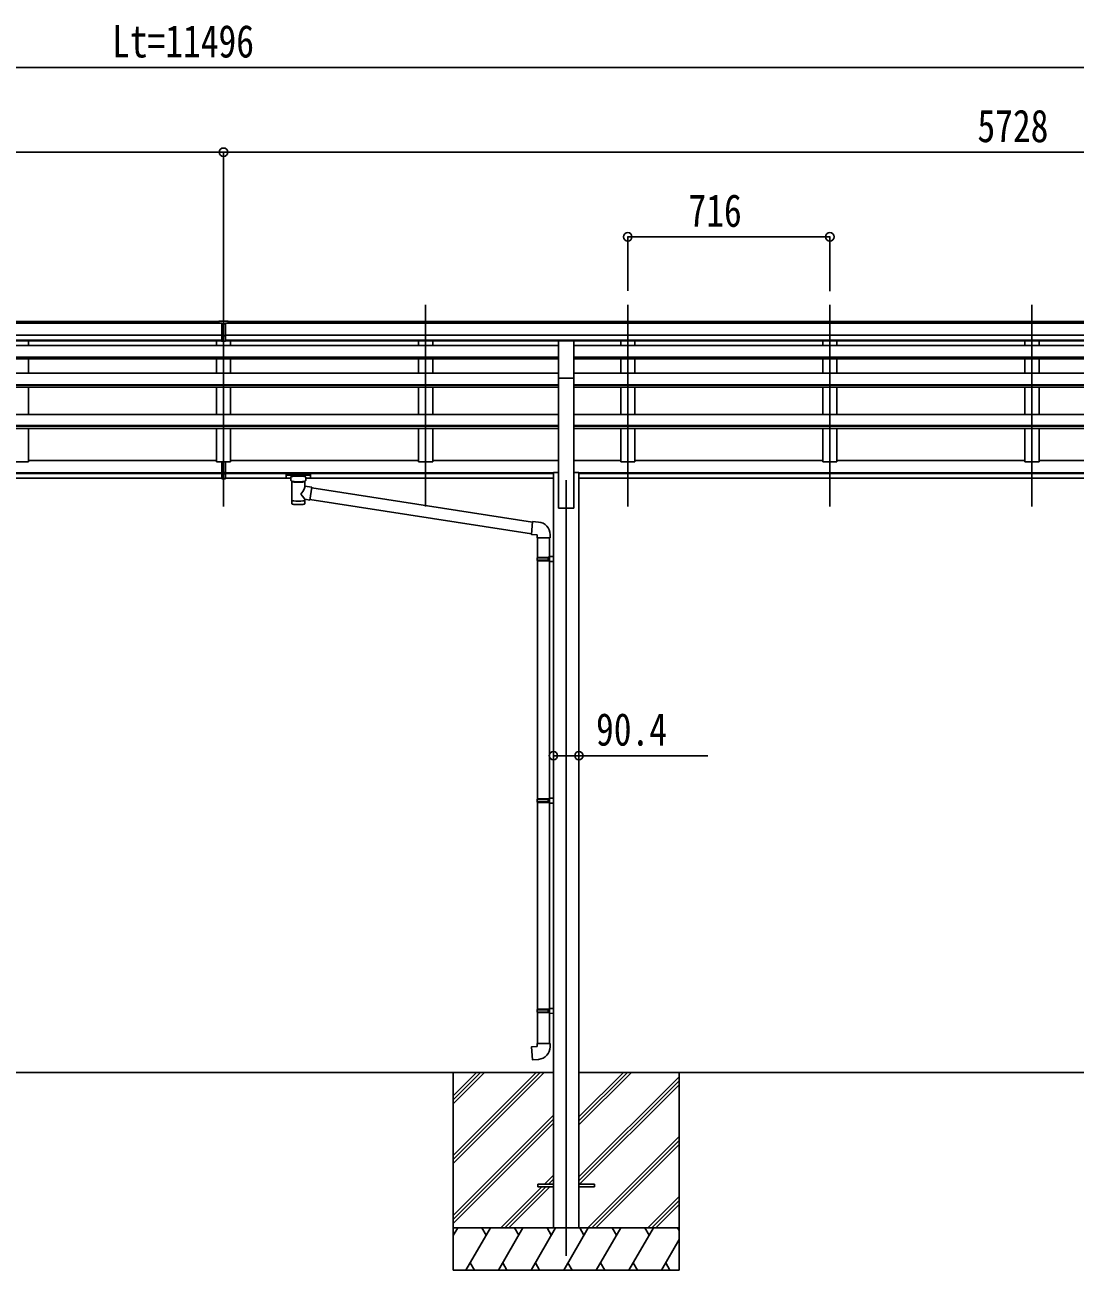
# Model space of a CAD drawing. Units: millimetres, scale not verified. Extents: x -14718 to 14718, y -10395 to 10395.
# Drawn here: x -1257 to 2463, y -6038 to -1624 of the extents above; entities that cross this region are included whole.
import ezdxf
from ezdxf.enums import TextEntityAlignment as Align

# ---------------------------------------------------------------- set-up
doc = ezdxf.new("R2010")
doc.units = ezdxf.units.MM
doc.header["$LTSCALE"] = 40
for name, color, linetype in [('0-3_YKK_12', 2, 'Continuous'), ('0-4_YKK_13', 4, 'Continuous'), ('0-5_YKK_A1', 4, 'Continuous'), ('0-6_YKK_D', 6, 'Continuous')]:
    doc.layers.add(name, color=color, linetype=linetype)
doc.styles.add('ＭＳ ゴシック', font='')
doc.styles.get('ＭＳ ゴシック').set_extended_font_data('MS Gothic')

msp = doc.modelspace()

# ---------------------------------------------------------------- linework, layer by layer
at = {"layer": '0-3_YKK_12'}
for p, q in [((-553.43, -3331.29), (-553.43, -2616.41)), ((162.57, -3331.29), (162.57, -2616.41)), ((878.57, -3331.29), (878.57, -2616.41)), ((1594.57, -3331.29), (1594.57, -2616.41)), ((2310.57, -3331.29), (2310.57, -2616.41)), ((660.57, -3237.5), (660.57, -5987.5))]:
    msp.add_line(p, q, dxfattribs=at)
at = {"layer": '0-4_YKK_13'}
for p, q in [((-569.93, -2682.06), (-569.93, -2674.22)), ((-569.93, -2682.06), (-559.93, -2682.06)), ((-553.43, -2682.88), (-559.93, -2682.48)), ((-559.93, -2684.06), (-546.93, -2684.06)), ((-546.93, -2682.54), (-553.43, -2682.86)), ((-546.93, -2745.69), (-546.93, -2680.41)), ((-559.93, -2725.58), (-553.43, -2725.75)), ((-553.43, -2725.75), (-546.93, -2725.58)), ((-559.93, -2744.63), (-553.43, -2745.02)), ((-553.43, -2745.02), (-546.93, -2744.63)), ((688.07, -2744.27), (633.07, -2744.27)), ((633.07, -2875.97), (633.07, -2744.27)), ((688.07, -2875.97), (688.07, -2744.27)), ((633.07, -2875.97), (688.07, -2875.97)), ((-559.93, -3210.52), (-559.93, -3173.03)), ((-546.93, -3210.52), (-546.93, -3173.03)), ((-559.93, -3210.52), (-546.93, -3210.52)), ((-559.93, -3232.76), (-559.93, -3210.52)), ((-559.93, -3215.92), (-546.93, -3215.92)), ((-546.93, -3232.76), (-546.93, -3210.52)), ((-331.93, -3218.98), (-331.93, -3229.74)), ((-331.93, -3219.17), (-331.93, -3220.71)), ((-329.93, -3218.31), (-246.93, -3218.31)), ((-329.93, -3220.49), (-246.93, -3220.49)), ((-244.93, -3218.98), (-244.93, -3229.74)), ((-559.93, -3231.69), (-553.43, -3232.09)), ((-553.43, -3232.09), (-546.93, -3231.69)), ((-329.93, -3230.4), (-315.43, -3230.4)), ((-315.43, -3237.21), (-315.43, -3226.93)), ((-311.33, -3241.71), (-311.35, -3322)), ((-265.53, -3259.28), (-265.53, -3241.7)), ((-240.31, -3263.19), (-265.53, -3259.28)), ((-261.43, -3237.21), (-261.43, -3226.93)), ((-261.43, -3230.4), (-246.93, -3230.4)), ((-240.31, -3263.19), (-247.33, -3308.45)), ((541.28, -3386.51), (-240.62, -3265.21)), ((-265.51, -3322), (-265.53, -3305.37)), ((-265.53, -3305.63), (-247.33, -3308.45)), ((537.61, -3428.44), (-247.06, -3306.71)), ((562.29, -3386.28), (541.45, -3384.46)), ((557.37, -3442.03), (603.37, -3442.03)), ((559.37, -3442.03), (559.37, -3511.56)), ((601.37, -3442.03), (601.37, -3509)), ((603.37, -3442.03), (603.37, -3431.11)), ((557.37, -3513.56), (558.37, -3511.56)), ((557.37, -3513.56), (601.37, -3513.56)), ((557.37, -3513.56), (557.37, -3521.56)), ((557.37, -3521.56), (601.37, -3521.56)), ((557.37, -3521.56), (558.37, -3523.56)), ((558.37, -3511.56), (601.37, -3511.56)), ((558.37, -3523.56), (601.37, -3523.56)), ((559.37, -3523.56), (559.37, -4367.74)), ((596.89, -3513.56), (596.46, -3511.56)), ((599.37, -3509.06), (615.37, -3508.59)), ((599.37, -3511.06), (599.37, -3509.06)), ((599.37, -3511.06), (601.37, -3511.06)), ((599.37, -3526.06), (599.37, -3524.06)), ((599.37, -3526.06), (615.37, -3526.53)), ((601.37, -3526.12), (601.37, -4365.19)), ((615.37, -3508.59), (615.37, -3526.53)), ((557.37, -4369.74), (558.37, -4367.74)), ((558.37, -4367.74), (601.37, -4367.74)), ((596.89, -4369.74), (596.46, -4367.74)), ((599.37, -4365.24), (615.37, -4364.77)), ((599.37, -4367.24), (599.37, -4365.24)), ((599.37, -4367.24), (601.37, -4367.24)), ((615.37, -4364.77), (615.37, -4382.71)), ((557.37, -4369.74), (601.37, -4369.74)), ((557.37, -4369.74), (557.37, -4377.74)), ((557.37, -4377.74), (601.37, -4377.74)), ((557.37, -4377.74), (558.37, -4379.74)), ((558.37, -4379.74), (601.37, -4379.74)), ((559.37, -4379.74), (559.37, -5112.9)), ((599.37, -4382.24), (599.37, -4380.24)), ((599.37, -4382.24), (615.37, -4382.71)), ((601.37, -4382.3), (601.37, -5110.35)), ((557.37, -5114.9), (558.37, -5112.9)), ((557.37, -5114.9), (601.37, -5114.9)), ((557.37, -5114.9), (557.37, -5122.9)), ((558.37, -5112.9), (601.37, -5112.9)), ((596.89, -5114.9), (596.46, -5112.9)), ((599.37, -5110.4), (615.37, -5109.93)), ((599.37, -5112.4), (599.37, -5110.4)), ((599.37, -5112.4), (601.37, -5112.4)), ((615.37, -5109.93), (615.37, -5127.87)), ((557.37, -5122.9), (601.37, -5122.9)), ((557.37, -5122.9), (558.37, -5124.9)), ((558.37, -5124.9), (601.37, -5124.9)), ((559.37, -5124.9), (559.37, -5234.9)), ((599.37, -5127.4), (599.37, -5125.4)), ((599.37, -5127.4), (615.37, -5127.87)), ((601.37, -5127.46), (601.37, -5234.9)), ((557.37, -5234.9), (603.37, -5234.9)), ((557.37, -5244.9), (557.37, -5234.9)), ((603.37, -5234.9), (603.37, -5245.82)), ((560.57, -5733), (560.57, -5742)), ((615.37, -5733), (560.57, -5733)), ((760.57, -5733), (705.77, -5733)), ((760.57, -5733), (760.57, -5742)), ((615.37, -5742), (560.57, -5742)), ((760.57, -5742), (705.77, -5742))]:
    msp.add_line(p, q, dxfattribs=at)
for points in [[(-569.93, -2674.22), (-551.93, -2674.06), (-536.93, -2674.19)], [(-546.93, -2745.69), (-553.43, -2746.09), (-559.93, -2745.69), (-559.93, -2680.35)], [(-546.93, -2682.02), (-536.93, -2681.93), (-536.93, -2674.19)], [(-546.93, -2726.69), (-550.19, -2726.77), (-553.43, -2726.85), (-556.67, -2726.77), (-559.93, -2726.69)], [(-331.93, -3218.98), (-331.89, -3218.78), (-331.81, -3218.65), (-331.71, -3218.55), (-331.61, -3218.49), (-331.49, -3218.45), (-331.2, -3218.38), (-330.71, -3218.34), (-330.16, -3218.32), (-329.93, -3218.31)], [(-246.93, -3218.31), (-246.58, -3218.32), (-246.05, -3218.34), (-245.6, -3218.4), (-245.29, -3218.47), (-245.13, -3218.57), (-245.01, -3218.71), (-244.94, -3218.89), (-244.93, -3218.98)], [(-546.93, -3232.76), (-553.43, -3233.16), (-559.93, -3232.76)], [(-331.93, -3229.74), (-331.89, -3229.93), (-331.81, -3230.07), (-331.71, -3230.16), (-331.61, -3230.22), (-331.49, -3230.27), (-331.2, -3230.33), (-330.71, -3230.38), (-330.16, -3230.4), (-329.93, -3230.4)], [(-315.39, -3237.15), (-315.42, -3237.51), (-315.17, -3238.47), (-314.65, -3239.35), (-313.85, -3240.19), (-312.73, -3240.99), (-311.33, -3241.71)], [(-265.53, -3241.7), (-265.3, -3241.61), (-263.94, -3240.87), (-262.83, -3240.02), (-262.07, -3239.16), (-261.61, -3238.26), (-261.44, -3237.37)], [(-246.93, -3230.4), (-246.58, -3230.4), (-246.05, -3230.37), (-245.6, -3230.32), (-245.29, -3230.24), (-245.13, -3230.15), (-245.01, -3230.01), (-244.94, -3229.83), (-244.93, -3229.74)], [(541.45, -3384.46), (537.45, -3430.28), (557.37, -3432.03), (557.37, -3442.03)], [(596.89, -3513.56), (596.89, -3521.56), (596.46, -3523.56)], [(599.37, -3524.06), (601.37, -3524.06), (601.37, -3511.06)], [(599.37, -4380.24), (601.37, -4380.24), (601.37, -4367.24)], [(596.89, -4369.74), (596.89, -4377.74), (596.46, -4379.74)], [(596.89, -5114.9), (596.89, -5122.9), (596.46, -5124.9)], [(599.37, -5125.4), (601.37, -5125.4), (601.37, -5112.4)], [(562.29, -5290.65), (541.45, -5292.47), (537.45, -5246.65), (557.37, -5244.9)]]:
    msp.add_lwpolyline(points, dxfattribs=at)
for centre, start, end in [((558.37, -3431.11), 0, 85), ((558.37, -5245.82), 275, 0)]:
    msp.add_arc(centre, 45, start, end, dxfattribs=at)
for centre, major_axis, ratio, start_param, end_param in [((-528.86, -2684.37), (24.57, -1.51), 0.121868, 3.1422238, 3.1491027), ((-329.93, -3220.71), (2, 0), 0.109601, 1.5707963, 3.1415927), ((-246.93, -3220.71), (2, 0), 0.109601, 0, 1.5707963), ((-288.43, -3226.93), (27, 0), 0.122176, 6.2831853, 9.424778), ((-288.42, -3242.16), (-22.91, 0.42), 0.072511, 0.0008029, 1.5715993), ((-288.42, -3243.79), (-22.91, 0.42), 0.072511, 0.0008029, 1.5715993), ((-288.44, -3242.16), (22.92, 0.42), 0.07247, 4.71158, 6.2823764), ((-288.44, -3243.79), (22.92, 0.42), 0.07247, 4.71158, 6.2823764), ((-288.43, -3285.82), (-22.81, -26.62), 0.234429, 1.6855472, 3.1268519), ((-277.43, -3237.21), (16, 0), 0.361356, 6.2636979, 6.2831853), ((-288.43, -3309.56), (22.91, 0), 0.122865, 3.1415927, 6.2831853), ((-285.88, -3283.18), (20.32, -22.25), 0.045535, 0.0389954, 1.3075346), ((-288.43, -3322), (22.92, 0), 0.101955, 3.1415499, 6.2833984)]:
    msp.add_ellipse(centre, major_axis=major_axis, ratio=ratio, start_param=start_param, end_param=end_param, dxfattribs=at)
at = {"layer": '0-5_YKK_A1'}
for p, q in [((-6274.93, -2675.63), (-569.93, -2675.63)), ((-6274.93, -2680.98), (-569.93, -2680.98)), ((-559.93, -2680.98), (-559.93, -2680.98)), ((-546.93, -2680.98), (-546.93, -2680.98)), ((-536.93, -2675.63), (5168.07, -2675.63)), ((-536.93, -2680.98), (5168.07, -2680.98)), ((-6274.93, -2724.51), (-559.93, -2724.51)), ((-546.93, -2724.51), (5168.07, -2724.51)), ((-6274.93, -2742.18), (-559.93, -2742.18)), ((-1739.93, -2744.67), (-559.93, -2744.67)), ((-553.43, -2760.41), (-1739.93, -2760.41)), ((-1244.43, -2744.64), (-1244.43, -2760.41)), ((-578.43, -2744.64), (-578.43, -2760.41)), ((633.07, -2760.41), (-553.43, -2760.41)), ((-546.93, -2742.18), (5168.07, -2742.18)), ((633.07, -2744.55), (-546.93, -2744.55)), ((-528.43, -2744.64), (-528.43, -2760.41)), ((137.57, -2744.64), (137.57, -2760.41)), ((187.57, -2744.64), (187.57, -2760.41)), ((688.07, -2744.55), (3933.07, -2744.55)), ((3933.07, -2760.41), (688.07, -2760.41)), ((853.57, -2744.64), (853.57, -2760.41)), ((903.57, -2744.64), (903.57, -2760.41)), ((1569.57, -2744.64), (1569.57, -2760.41)), ((1619.57, -2744.64), (1619.57, -2760.41)), ((2285.57, -2744.64), (2285.57, -2760.41)), ((2335.57, -2744.64), (2335.57, -2760.41)), ((-1739.93, -2802.11), (-553.43, -2802.11)), ((-1739.93, -2803.8), (-553.43, -2803.8)), ((-1739.93, -2808.21), (-553.43, -2808.21)), ((-1244.43, -2808.21), (-1244.43, -2859.18)), ((-578.43, -2808.21), (-578.43, -2859.18)), ((-553.43, -2802.11), (633.07, -2802.11)), ((-553.43, -2803.8), (633.07, -2803.8)), ((-553.43, -2808.21), (633.07, -2808.21)), ((-528.43, -2808.21), (-528.43, -2859.18)), ((137.57, -2808.21), (137.57, -2859.18)), ((187.57, -2808.21), (187.57, -2859.18)), ((688.07, -2802.11), (3933.07, -2802.11)), ((688.07, -2803.8), (3933.07, -2803.8)), ((688.07, -2808.21), (3933.07, -2808.21)), ((853.57, -2808.21), (853.57, -2859.18)), ((903.57, -2808.21), (903.57, -2859.18)), ((1569.57, -2808.21), (1569.57, -2859.18)), ((1619.57, -2808.21), (1619.57, -2859.18)), ((2285.57, -2808.21), (2285.57, -2859.18)), ((2335.57, -2808.21), (2335.57, -2859.18)), ((-1739.93, -2859.18), (-553.43, -2859.18)), ((-553.43, -2859.18), (633.07, -2859.18)), ((688.07, -2859.18), (3933.07, -2859.18)), ((-1739.93, -2899.83), (-553.43, -2899.83)), ((-1739.93, -2901.52), (-553.43, -2901.52)), ((-1739.93, -2908.24), (-553.27, -2908.24)), ((-1244.43, -2908.24), (-1244.43, -3004.93)), ((-578.43, -2908.24), (-578.43, -3004.93)), ((-553.43, -2899.83), (633.07, -2899.83)), ((-553.43, -2901.52), (633.07, -2901.52)), ((-553.27, -2908.24), (633.07, -2908.24)), ((-528.43, -2908.24), (-528.43, -3004.93)), ((137.57, -2908.24), (137.57, -3004.93)), ((187.57, -2908.24), (187.57, -3004.93)), ((633.07, -3337.5), (633.07, -2875.97)), ((688.07, -3337.5), (688.07, -2875.97)), ((688.07, -2899.83), (3933.07, -2899.83)), ((688.07, -2901.52), (3933.07, -2901.52)), ((688.07, -2908.24), (3933.07, -2908.24)), ((853.57, -2908.24), (853.57, -3004.93)), ((903.57, -2908.24), (903.57, -3004.93)), ((1569.57, -2908.24), (1569.57, -3004.93)), ((1619.57, -2908.24), (1619.57, -3004.93)), ((2285.57, -2908.24), (2285.57, -3004.93)), ((2335.57, -2908.24), (2335.57, -3004.93)), ((-1739.93, -3004.93), (-553.43, -3004.93)), ((-553.43, -3044.39), (-1739.93, -3044.39)), ((-553.43, -3004.93), (633.07, -3004.93)), ((633.07, -3044.39), (-553.43, -3044.39)), ((688.07, -3004.93), (3933.07, -3004.93)), ((3933.07, -3044.39), (688.07, -3044.39)), ((-553.43, -3046.07), (-1739.93, -3046.07)), ((-553.43, -3055.11), (-1739.93, -3055.11)), ((-1244.43, -3055.11), (-1244.43, -3173.03)), ((-578.43, -3055.11), (-578.43, -3173.03)), ((633.07, -3046.07), (-553.43, -3046.07)), ((633.07, -3055.11), (-553.43, -3055.11)), ((-528.43, -3055.11), (-528.43, -3173.03)), ((137.57, -3055.11), (137.57, -3173.03)), ((187.57, -3055.11), (187.57, -3173.03)), ((3933.07, -3046.07), (688.07, -3046.07)), ((3933.07, -3055.11), (688.07, -3055.11)), ((853.57, -3055.11), (853.57, -3173.03)), ((903.57, -3055.11), (903.57, -3173.03)), ((1569.57, -3055.11), (1569.57, -3173.03)), ((1619.57, -3055.11), (1619.57, -3173.03)), ((2285.57, -3055.11), (2285.57, -3173.03)), ((2335.57, -3055.11), (2335.57, -3173.03)), ((-1294.43, -3173.03), (-1244.43, -3173.03)), ((-1244.43, -3168.23), (-578.43, -3168.23)), ((-578.43, -3173.03), (-528.43, -3173.03)), ((-528.43, -3168.23), (137.57, -3168.23)), ((137.57, -3173.03), (187.57, -3173.03)), ((187.57, -3168.23), (633.07, -3168.23)), ((688.07, -3168.23), (853.57, -3168.23)), ((853.57, -3173.03), (903.57, -3173.03)), ((903.57, -3168.23), (1569.57, -3168.23)), ((1569.57, -3173.03), (1619.57, -3173.03)), ((1619.57, -3168.23), (2285.57, -3168.23)), ((2285.57, -3173.03), (2335.57, -3173.03)), ((2335.57, -3168.23), (3001.57, -3168.23)), ((-1722.23, -3212.54), (-559.93, -3212.54)), ((-1722.23, -3213.92), (-559.93, -3213.92)), ((-546.93, -3212.54), (615.37, -3212.54)), ((-546.93, -3213.92), (615.37, -3213.92)), ((615.37, -3211.12), (615.37, -5887.5)), ((615.37, -3211.12), (633.07, -3211.12)), ((688.07, -3211.12), (705.77, -3211.12)), ((705.77, -3211.12), (705.77, -5887.5)), ((705.77, -3212.54), (3915.37, -3212.54)), ((705.77, -3213.92), (3915.37, -3213.92)), ((-1722.23, -3231.09), (-559.93, -3231.09)), ((-546.93, -3231.09), (-315.43, -3231.09)), ((-261.43, -3231.09), (615.37, -3231.09)), ((705.77, -3231.09), (3915.37, -3231.09)), ((633.07, -3337.5), (688.07, -3337.5)), ((615.37, -5337.5), (-1722.23, -5337.5)), ((260.57, -5337.5), (260.57, -6037.5)), ((260.57, -5631.68), (554.75, -5337.5)), ((260.57, -5645.82), (568.89, -5337.5)), ((260.57, -5659.96), (583.03, -5337.5)), ((260.57, -5447.83), (370.9, -5337.5)), ((260.57, -5433.69), (356.76, -5337.5)), ((260.57, -5419.55), (342.62, -5337.5)), ((705.77, -5337.5), (3915.37, -5337.5)), ((705.77, -5523.13), (891.4, -5337.5)), ((705.77, -5508.99), (877.26, -5337.5)), ((705.77, -5494.85), (863.12, -5337.5)), ((1060.57, -5337.5), (1060.57, -6037.5)), ((705.77, -5706.98), (1060.57, -5352.18)), ((705.77, -5721.12), (1060.57, -5366.32)), ((708.03, -5733), (1060.57, -5380.46)), ((260.57, -5843.81), (615.37, -5489.01)), ((260.57, -5857.95), (615.37, -5503.15)), ((260.57, -5872.09), (615.37, -5517.29)), ((737.38, -5887.5), (1060.57, -5564.31)), ((751.52, -5887.5), (1060.57, -5578.45)), ((765.66, -5887.5), (1060.57, -5592.59)), ((583.51, -5733), (615.37, -5701.14)), ((597.65, -5733), (615.37, -5715.28)), ((611.8, -5733), (615.37, -5729.43)), ((429.01, -5887.5), (574.51, -5742)), ((443.15, -5887.5), (588.65, -5742)), ((457.3, -5887.5), (602.8, -5742)), ((949.51, -5887.5), (1060.57, -5776.44)), ((963.65, -5887.5), (1060.57, -5790.58)), ((977.8, -5887.5), (1060.57, -5804.73)), ((1060.57, -5887.5), (260.57, -5887.5)), ((260.57, -5915), (276.45, -5887.5)), ((305.32, -6037.5), (391.92, -5887.5)), ((376.92, -5913.48), (361.92, -5887.5)), ((420.79, -6037.5), (507.39, -5887.5)), ((492.39, -5913.48), (477.39, -5887.5)), ((536.26, -6037.5), (622.86, -5887.5)), ((607.86, -5913.48), (592.86, -5887.5)), ((651.73, -6037.5), (738.33, -5887.5)), ((723.33, -5913.48), (708.33, -5887.5)), ((767.2, -6037.5), (853.8, -5887.5)), ((838.8, -5913.48), (823.8, -5887.5)), ((882.67, -6037.5), (969.27, -5887.5)), ((939.27, -5887.5), (954.27, -5913.48)), ((1054.74, -5887.5), (1060.57, -5897.6)), ((998.14, -6037.5), (1060.57, -5929.36)), ((260.57, -6037.5), (1060.57, -6037.5)), ((320.31, -6011.52), (335.31, -6037.5)), ((435.78, -6011.52), (450.78, -6037.5)), ((551.26, -6011.52), (566.26, -6037.5)), ((666.73, -6011.52), (681.72, -6037.5)), ((782.2, -6011.52), (797.19, -6037.5)), ((897.67, -6011.52), (912.66, -6037.5)), ((1013.13, -6011.52), (1028.13, -6037.5))]:
    msp.add_line(p, q, dxfattribs=at)
at = {"layer": '0-6_YKK_D'}
for p, q in [((-6126.43, -1775.63), (5019.57, -1775.63)), ((-553.43, -2075.63), (-6281.43, -2075.63)), ((-553.43, -2640.85), (-553.43, -2074.63)), ((-553.43, -2640.85), (-553.43, -2074.63)), ((-553.43, -2075.63), (5174.57, -2075.63)), ((878.57, -2566.86), (878.57, -2374.63)), ((878.57, -2375.63), (1594.57, -2375.63)), ((1594.57, -2567.86), (1594.57, -2374.63))]:
    msp.add_line(p, q, dxfattribs=at)
msp.add_lwpolyline([(615.37, -4214.39), (705.77, -4214.39), (1162.07, -4214.39)], dxfattribs=at)
for centre in [(-553.43, -2075.63), (-553.43, -2075.63), (878.57, -2375.63), (1594.57, -2375.63), (615.37, -4214.39), (705.77, -4214.39)]:
    msp.add_circle(centre, 14.88, dxfattribs=at)

# ---------------------------------------------------------------- texts
at = {"layer": '0-6_YKK_D', "style": 'ＭＳ ゴシック', "width": 0.8}
for s, p in [('Lt=11496', (-948.23, -1774.63)), ('5728', (2117.37, -2074.63)), ('716', (1093.77, -2374.63)), ('90.4', (766.27, -4213.39))]:
    msp.add_text(s, height=115.5, dxfattribs=at).set_placement(p, align=Align.BOTTOM_LEFT)

doc.saveas('drawing.dxf')
